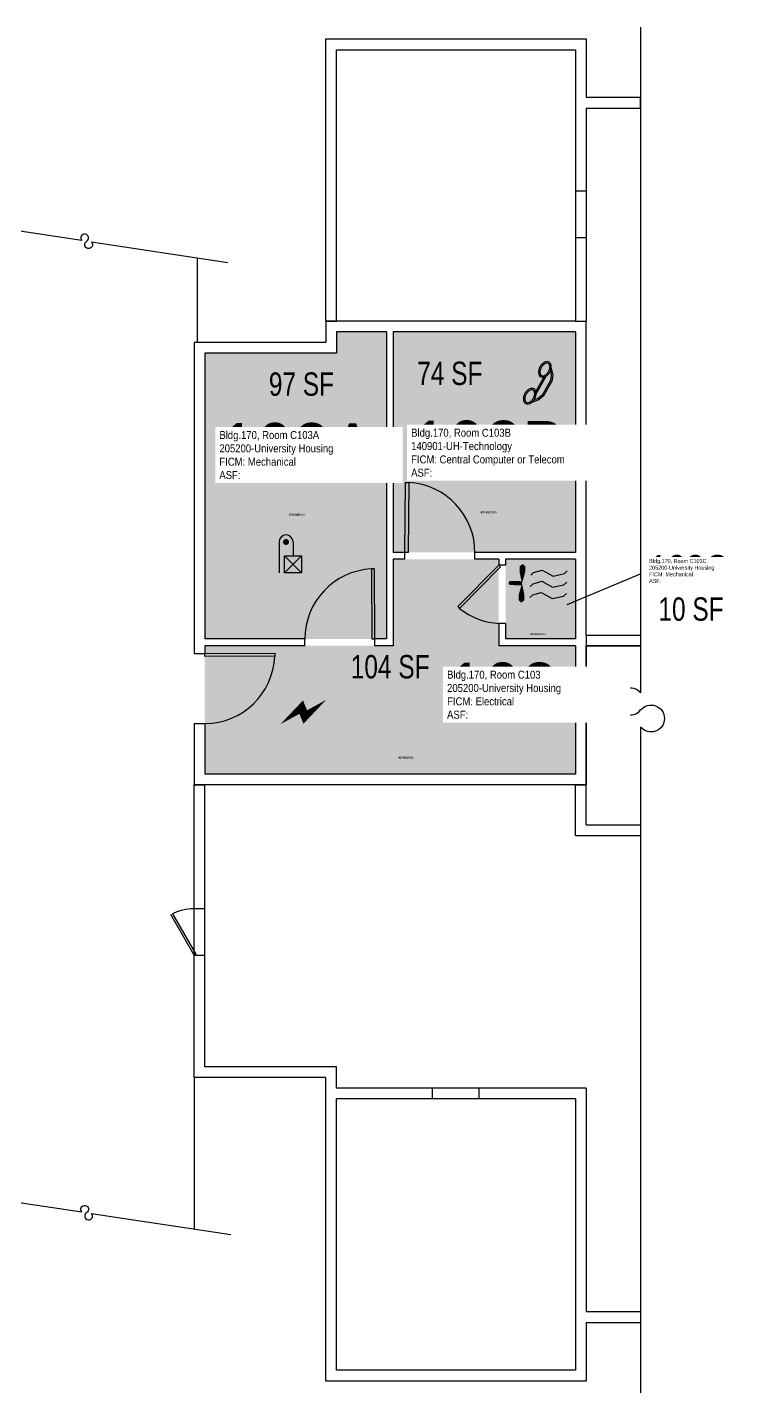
# Model space of a CAD drawing. Header units: inches. Extents: x -54 to 995, y -58 to 644.
# Drawn here: x 628 to 995, y -58 to 644 of the extents above; entities that cross this region are included whole.
import ezdxf
from ezdxf.enums import TextEntityAlignment as Align

# ---------------------------------------------------------------- set-up
doc = ezdxf.new("R2010")
doc.units = ezdxf.units.IN
doc.header["$LTSCALE"] = 10
doc.header["$MEASUREMENT"] = 0
doc.layers.get('0').update_dxf_attribs({"linetype": 'CONTINUOUS'})
for name, color, linetype in [('A-DOOR', 2, 'CONTINUOUS'), ('A-IDEN-ICON', 4, 'CONTINUOUS'), ('A-IDEN-RNUM', 7, 'CONTINUOUS'), ('A-IDEN-SNUM', 4, 'CONTINUOUS'), ('A-IDEN-VNUM', 4, 'CONTINUOUS'), ('A-SITE', 3, 'CONTINUOUS'), ('A-WALL', 5, 'CONTINUOUS'), ('AREA-TEXT', 3, 'CONTINUOUS'), ('Rooms-Category-Color', 7, 'CONTINUOUS'), ('Rooms-College-Color', 7, 'CONTINUOUS'), ('Rooms-Department-Color', 7, 'CONTINUOUS'), ('Rooms-Division-Color', 7, 'CONTINUOUS'), ('Rooms-Information', 7, 'CONTINUOUS')]:
    doc.layers.add(name, color=color, linetype=linetype)
doc.styles.add('CP_AREA', font='arial.ttf', dxfattribs={"height": 15})
doc.styles.add('CP_ROOMSNUMBER', font='arial.ttf', dxfattribs={"height": 1})
doc.styles.add('CP_ROOMVNUMBER', font='arial.ttf', dxfattribs={"width": 0.85, "height": 0.075})

# ---------------------------------------------------------------- blocks, each defined once
blk = doc.blocks.new('CPELECT')
blk.add_lwpolyline([(0.0623, 0.0629, 0, 0.03, 0), (0.0105, -0.0168, 0.03, 0.03, 0), (-0.0105, 0.0068, 0.03, 0, 0), (-0.0623, -0.0729, 0.03, 0, 0)], format="xyseb")
blk = doc.blocks.new('CPPHONE')
at = {"color": 0, "linetype": 'ByBlock'}
for p, q in [((0.0096, 0.0252), (-0.0196, -0.0252)), ((0.0169, 0.0279), (-0.0182, -0.0329))]:
    blk.add_line(p, q, dxfattribs=at)
for points in [[(0.0364, 0.0572), (0.0417, 0.0308), (0.0382, 0.0108), (0.0082, -0.0411), (-0.0083, -0.0558), (-0.0338, -0.0645)], [(0.0334, 0.047), (0.0366, 0.0307), (0.0334, 0.0126), (0.0043, -0.0379), (-0.0109, -0.0514), (-0.0265, -0.0567)]]:
    blk.add_lwpolyline(points, dxfattribs=at)
for points in [[(0.0288, 0.0786, 0.139889), (0.0216, 0.0804, 0.107118), (0.0122, 0.0781, 0.079812), (0.0039, 0.0722, 0.067459), (-0.0035, 0.0626, 0.067459), (-0.008, 0.0515, 0.079812), (-0.009, 0.0413, 0.107118), (-0.0064, 0.032, 0.139889), (-0.0012, 0.0267, 0.139889), (0.0061, 0.0248, 0.107118), (0.0155, 0.0272, 0.079812), (0.0238, 0.0331, 0.067459), (0.0312, 0.0426, 0.067459), (0.0357, 0.0538, 0.079812), (0.0367, 0.0639, 0.107118), (0.034, 0.0732, 0.139889)], [(0.0263, 0.0743, 0.139889), (0.0218, 0.0754, 0.107118), (0.0144, 0.0736, 0.079812), (0.0074, 0.0686, 0.067459), (0.0008, 0.0601, 0.067459), (-0.0032, 0.0502, 0.079812), (-0.004, 0.0417, 0.107118), (-0.0019, 0.0344, 0.139889), (0.0013, 0.031, 0.139889), (0.0059, 0.0298, 0.107118), (0.0133, 0.0317, 0.079812), (0.0203, 0.0367, 0.067459), (0.0268, 0.0451, 0.067459), (0.0309, 0.055, 0.079812), (0.0317, 0.0636, 0.107118), (0.0296, 0.0709, 0.139889)], [(-0.0262, -0.0167, 0.139889), (-0.0334, -0.0148, 0.107118), (-0.0428, -0.0172, 0.079812), (-0.0511, -0.0231, 0.067459), (-0.0585, -0.0326, 0.067459), (-0.063, -0.0438, 0.079812), (-0.064, -0.0539, 0.107118), (-0.0614, -0.0632, 0.139889), (-0.0562, -0.0686, 0.139889), (-0.0489, -0.0704, 0.107118), (-0.0395, -0.0681, 0.079812), (-0.0312, -0.0622, 0.067459), (-0.0238, -0.0526, 0.067459), (-0.0193, -0.0415, 0.079812), (-0.0183, -0.0313, 0.107118), (-0.021, -0.022, 0.139889)], [(-0.0287, -0.021, 0.139889), (-0.0332, -0.0198, 0.107118), (-0.0406, -0.0217, 0.079812), (-0.0476, -0.0267, 0.067459), (-0.0542, -0.0351, 0.067459), (-0.0582, -0.045, 0.079812), (-0.059, -0.0536, 0.107118), (-0.0569, -0.0609, 0.139889), (-0.0537, -0.0643, 0.139889), (-0.0491, -0.0654, 0.107118), (-0.0417, -0.0636, 0.079812), (-0.0347, -0.0586, 0.067459), (-0.0282, -0.0501, 0.067459), (-0.0241, -0.0402, 0.079812), (-0.0233, -0.0317, 0.107118), (-0.0254, -0.0244, 0.139889)]]:
    blk.add_lwpolyline(points, format="xyb", close=True, dxfattribs=at)
blk = doc.blocks.new('CPELEV')
at = {"color": 0, "linetype": 'ByBlock'}
for p, q in [((-0.035, 0.03), (-0.035, -0.08)), ((0.015, 0.03), (0.015, -0.02)), ((-0.015, -0.08), (-0.015, -0.02)), ((-0.015, -0.02), (0.045, -0.02)), ((-0.015, -0.08), (0.045, -0.02)), ((0.045, -0.08), (-0.015, -0.02)), ((0.045, -0.02), (0.045, -0.08)), ((0.045, -0.08), (-0.015, -0.08))]:
    blk.add_line(p, q, dxfattribs=at)
at = {"color": 0, "linetype": 'ByBlock', "const_width": 0.0106}
blk.add_lwpolyline([(-0.0153, 0.03, 1), (-0.0047, 0.03, 1)], format="xyb", close=True, dxfattribs=at)
at = {"color": 0, "linetype": 'ByBlock'}
blk.add_arc((-0.01, 0.03), 0.025, 0, 180, dxfattribs=at)
blk = doc.blocks.new('CPMECH')
at = {"color": 0, "linetype": 'ByBlock'}
for p, q in [((0.005, 0.025), (0.015, 0.035)), ((0.015, 0.035), (0.045, 0.045)), ((0.015, -0.005), (0.045, 0.005)), ((0.045, 0.045), (0.085, 0.025)), ((0.045, 0.005), (0.085, -0.015)), ((0.085, 0.025), (0.125, 0.035)), ((0.125, 0.035), (0.135, 0.045)), ((0.125, -0.005), (0.135, 0.005)), ((0.005, -0.015), (0.015, -0.005)), ((0.005, -0.055), (0.015, -0.045)), ((0.015, -0.045), (0.045, -0.035)), ((0.045, -0.035), (0.085, -0.055)), ((0.085, -0.015), (0.125, -0.005)), ((0.085, -0.055), (0.125, -0.045)), ((0.125, -0.045), (0.135, -0.035))]:
    blk.add_line(p, q, dxfattribs=at)
for points in [[(-0.025, -0.005, 0, 0.02, 0), (-0.025, 0.035, 0.02, 0.02, 0), (-0.025, 0.055, 0.02, 0, 0), (-0.025, 0.065, 0, 0, 0)], [(-0.025, -0.005, 0, 0.02, 0), (-0.025, -0.045, 0.02, 0.02, 0), (-0.025, -0.065, 0.02, 0, 0), (-0.025, -0.075, 0, 0, 0)]]:
    blk.add_lwpolyline(points, format="xyseb", dxfattribs=at)
at = {"color": 0, "linetype": 'ByBlock', "const_width": 0.015}
blk.add_lwpolyline([(-0.025, -0.005), (-0.065, -0.005)], dxfattribs=at)
at = {"color": 0, "linetype": 'ByBlock', "const_width": 0.0075}
blk.add_lwpolyline([(-0.0682, -0.0069, 1), (-0.0618, -0.0031, 1)], format="xyb", close=True, dxfattribs=at)

msp = doc.modelspace()

# ---------------------------------------------------------------- hatches: boundary and pattern name
at = {"layer": 'Rooms-Category-Color', "true_color": 0xadadad}
for points in [[(813.25, 329.52), (719.75, 329.52), (719.75, 476.5), (787.5, 476.5), (787.5, 487.5), (813.25, 487.5)], [(719.75, 326.02), (719.75, 260), (910.5, 260), (910.5, 326.02), (871, 326.02), (871, 370.52), (816.75, 370.52), (816.75, 326.02)], [(874.5, 329.52), (874.5, 370.52), (910.5, 370.52), (910.5, 329.52)]]:
    msp.add_hatch(color=253, dxfattribs=at).paths.add_polyline_path(points)
at = {"layer": 'Rooms-Category-Color', "true_color": 0xe3c5e1}
msp.add_hatch(color=254, dxfattribs=at).paths.add_polyline_path([(816.75, 374.02), (910.5, 374.02), (910.5, 487.5), (816.75, 487.5)])
at = {"layer": 'Rooms-College-Color', "true_color": 0xadadad}
for points in [[(813.25, 329.52), (719.75, 329.52), (719.75, 476.5), (787.5, 476.5), (787.5, 487.5), (813.25, 487.5)], [(816.75, 374.02), (910.5, 374.02), (910.5, 487.5), (816.75, 487.5)], [(719.75, 326.02), (719.75, 260), (910.5, 260), (910.5, 326.02), (871, 326.02), (871, 370.52), (816.75, 370.52), (816.75, 326.02)], [(874.5, 329.52), (874.5, 370.52), (910.5, 370.52), (910.5, 329.52)]]:
    msp.add_hatch(color=253, dxfattribs=at).paths.add_polyline_path(points)
at = {"layer": 'Rooms-Department-Color', "true_color": 0xacacac}
for points in [[(813.25, 329.52), (719.75, 329.52), (719.75, 476.5), (787.5, 476.5), (787.5, 487.5), (813.25, 487.5)], [(719.75, 326.02), (719.75, 260), (910.5, 260), (910.5, 326.02), (871, 326.02), (871, 370.52), (816.75, 370.52), (816.75, 326.02)], [(874.5, 329.52), (874.5, 370.52), (910.5, 370.52), (910.5, 329.52)]]:
    msp.add_hatch(color=253, dxfattribs=at).paths.add_polyline_path(points)
at = {"layer": 'Rooms-Department-Color', "true_color": 0x604aed}
msp.add_hatch(color=173, dxfattribs=at).paths.add_polyline_path([(816.75, 374.02), (910.5, 374.02), (910.5, 487.5), (816.75, 487.5)])
at = {"layer": 'Rooms-Division-Color', "true_color": 0xadadad}
for points in [[(813.25, 329.52), (719.75, 329.52), (719.75, 476.5), (787.5, 476.5), (787.5, 487.5), (813.25, 487.5)], [(719.75, 326.02), (719.75, 260), (910.5, 260), (910.5, 326.02), (871, 326.02), (871, 370.52), (816.75, 370.52), (816.75, 326.02)], [(874.5, 329.52), (874.5, 370.52), (910.5, 370.52), (910.5, 329.52)]]:
    msp.add_hatch(color=253, dxfattribs=at).paths.add_polyline_path(points)
at = {"layer": 'Rooms-Division-Color', "true_color": 0x604aed}
msp.add_hatch(color=173, dxfattribs=at).paths.add_polyline_path([(816.75, 374.02), (910.5, 374.02), (910.5, 487.5), (816.75, 487.5)])

# ---------------------------------------------------------------- linework, layer by layer
at = {"layer": 'A-DOOR', "extrusion": (1.53618e-13, -0.000261203, -1)}
for p, q in [((714.25, 167), (702.25, 187.78)), ((703.12, 188.28), (715.12, 167.5))]:
    msp.add_line(p, q, dxfattribs=at)
at = {"layer": 'A-DOOR'}
for points in [[(824.34, 374.01), (822.75, 374.02), (823.09, 410.02), (824.68, 410.01)], [(805.66, 329.51), (807.25, 329.52), (807.05, 365.52), (805.46, 365.51)], [(871.94, 366.59), (871, 367.52), (849.91, 346.19), (850.85, 345.26)], [(719.76, 320.43), (719.75, 322.02), (755.75, 322.23), (755.76, 320.64)]]:
    msp.add_lwpolyline(points, close=True, dxfattribs=at)
for centre, radius, start, end in [((822.69, 374), 36.06, 359.53355, 86.84034), ((807.31, 329.5), 36.06, 92.94432, 180.25112), ((872.87, 372.56), 35.08, 231.10542, 267.21738), ((719.73, 322.08), 36.06, 270.40133, 357.70813)]:
    msp.add_arc(centre, radius, start, end, dxfattribs=at)
at = {"layer": 'A-DOOR', "extrusion": (1.53618e-13, -0.000261203, -1)}
msp.add_arc((-714.3, 166.6, -0.04), 24.4, 62.71183, 89.87632, dxfattribs=at)
at = {"layer": 'A-IDEN-VNUM'}
msp.add_line((943.72, 362.89), (906.02, 346.99), dxfattribs=at)
at = {"layer": 'A-SITE', "extrusion": (-0.000486528, -0.002907, 0.999996)}
msp.add_line((716, 482), (716, 525.36), dxfattribs=at)
at = {"layer": 'A-SITE', "extrusion": (0.000486528, 0.002907, 0.999996)}
msp.add_line((714.25, 104), (714.25, 25.97), dxfattribs=at)
at = {"layer": 'A-SITE'}
for points in [[(731.71, 522.99), (661.49, 533.57, -2.83736), (659, 533.95, 2.83736), (656.51, 534.32), (584.77, 545.13)], [(586.29, 45.51), (656.51, 34.93, -2.83736), (659, 34.55, 2.83736), (661.49, 34.18), (733.23, 23.37)]]:
    msp.add_lwpolyline(points, format="xyb", dxfattribs=at)
at = {"layer": 'A-WALL'}
for p, q in [((782, 638), (916, 638)), ((782, 493), (782, 638)), ((787.5, 632.5), (910.5, 632.5)), ((787.5, 493), (787.5, 632.5)), ((910.5, 632.5), (910.5, 608)), ((916, 638), (916, 608)), ((910.5, 608), (910.5, 493)), ((916, 608), (943.95, 608)), ((943.95, 602.5), (943.95, 608)), ((916, 602.5), (916, 493)), ((916, 602.5), (943.95, 602.5)), ((916, 559.75), (910.5, 559.75)), ((916, 535.75), (910.5, 535.75)), ((787.5, 493), (782, 493)), ((782, 493), (782, 482)), ((787.5, 493), (782, 493)), ((782, 493), (787.5, 493)), ((910.5, 493), (787.5, 493)), ((910.5, 493), (916, 493)), ((910.5, 493), (916, 493)), ((916, 331.5), (916, 493)), ((787.5, 487.5), (787.5, 476.5)), ((813.25, 487.5), (787.5, 487.5)), ((813.25, 487.5), (813.25, 329.52)), ((910.5, 487.5), (816.75, 487.5)), ((816.75, 487.5), (816.75, 374.02)), ((910.5, 487.5), (910.5, 374.02)), ((782, 482), (714.25, 482)), ((714.25, 482), (714.25, 322.02)), ((787.5, 476.5), (719.75, 476.5)), ((719.75, 476.5), (719.75, 329.52)), ((822.75, 374.02), (816.75, 374.02)), ((822.75, 370.52), (822.75, 374.02)), ((910.5, 374.02), (858.75, 374.02)), ((858.75, 370.52), (858.75, 374.02)), ((822.75, 370.52), (816.75, 370.52)), ((816.75, 370.52), (816.75, 326.02)), ((871, 370.52), (858.75, 370.52)), ((871, 370.52), (871, 367.52)), ((874.5, 367.52), (871, 367.52)), ((874.5, 370.52), (874.5, 367.52)), ((910.5, 370.52), (874.5, 370.52)), ((910.5, 370.52), (910.5, 329.52)), ((871, 337.52), (871, 326.02)), ((874.5, 337.52), (871, 337.52)), ((874.5, 337.52), (874.5, 329.52)), ((714.25, 332), (714.25, 326)), ((916, 331.5), (916, 326)), ((916, 331.5), (916, 326)), ((916, 331.5), (943.95, 331.5)), ((771.25, 329.52), (719.75, 329.52)), ((719.75, 326.02), (719.75, 322.02)), ((771.25, 326.02), (719.75, 326.02)), ((771.25, 326.02), (771.25, 329.52)), ((807.25, 326.02), (807.25, 329.52)), ((813.25, 329.52), (807.25, 329.52)), ((816.75, 326.02), (807.25, 326.02)), ((910.5, 326.02), (871, 326.02)), ((910.5, 329.52), (874.5, 329.52)), ((910.5, 326.02), (910.5, 260)), ((916, 254.5), (916, 326)), ((916, 326), (943.95, 326)), ((943.95, 326), (916, 326)), ((916, 326), (916, 254.5)), ((714.25, 322.02), (719.75, 322.02)), ((714.25, 286.02), (719.75, 286.02)), ((714.25, 286.02), (714.25, 254.5)), ((719.75, 286.02), (719.75, 260)), ((714.25, 260), (714.25, 254)), ((910.5, 260), (719.75, 260)), ((719.75, 254.5), (714.25, 254.5)), ((714.25, 254.5), (719.75, 254.5)), ((714.25, 104), (714.25, 254.5)), ((910.5, 254.5), (719.75, 254.5)), ((719.75, 109.5), (719.75, 254.5)), ((916, 254.5), (910.5, 254.5)), ((910.5, 254.5), (916, 254.5)), ((910.5, 228.5), (910.5, 254.5)), ((916, 234), (916, 254.5)), ((916, 234), (943.95, 234)), ((916, 234), (943.95, 234)), ((943.95, 234), (943.95, 228.5)), ((943.95, 234), (943.95, 228.5)), ((910.5, 228.5), (943.95, 228.5)), ((714.25, 191), (719.75, 191)), ((714.25, 167), (719.75, 167)), ((787.5, 109.5), (719.75, 109.5)), ((787.5, 98.5), (787.5, 109.5)), ((782, 104), (714.25, 104)), ((782, -52), (782, 104)), ((916, 98.5), (787.5, 98.5)), ((837, 93), (837, 98.5)), ((861, 93), (861, 98.5)), ((916, 98.5), (916, -16.5)), ((787.5, -46.5), (787.5, 93)), ((910.5, 93), (787.5, 93)), ((910.5, 93), (910.5, -22)), ((943.95, -16.5), (916, -16.5)), ((910.5, -22), (910.5, -46.5)), ((916, -22), (916, -52)), ((943.95, -22), (916, -22)), ((910.5, -46.5), (787.5, -46.5)), ((916, -52), (782, -52))]:
    msp.add_line(p, q, dxfattribs=at)
at = {"layer": 'A-WALL', "extrusion": (1.53618e-13, -0.000261203, -1)}
msp.add_line((715.12, 167.5), (714.25, 167), dxfattribs=at)
at = {"layer": 'A-WALL'}
msp.add_lwpolyline([(943.95, 644), (943.95, 301.76, 2.802622), (943.95, 293, -2.802622), (943.95, 284.24), (943.95, -58)], format="xyb", dxfattribs=at)

# ---------------------------------------------------------------- block references
at = {"layer": 'A-IDEN-ICON'}
for name, p, xscale, yscale, zscale, rotation in [('CPPHONE', (892.8, 460.49), 143.9999999995603, 143.9999999995603, 143.9999999995603, 0.4679273276868365), ('CPELEV', (763.01, 375.07), 144.0000000046032, 144.0000000046032, 144.0000000046032, 0.02177382359116515), ('CPMECH', (886.57, 358.71), 144.000000004307, 144.000000004307, 144.000000004307, 357.9336909413853), ('CPELECT', (770.67, 292.62), 144.000000002569, 144.000000002569, 144.000000002569, 340.4999999933736)]:
    msp.add_blockref(name, p, dxfattribs=dict(at, xscale=xscale, yscale=yscale, zscale=zscale, rotation=rotation))

# ---------------------------------------------------------------- texts
at = {"layer": 'A-IDEN-RNUM', "style": 'CP_ROOMSNUMBER'}
for s, p in [('0103-A0', (763, 392.89)), ('0103-B0', (861.65, 394.07)), ('0103-C0', (887.18, 331.62)), ('0103-00', (819.34, 268.02))]:
    msp.add_text(s, height=1, rotation=359.98, dxfattribs=at).set_placement(p)
at = {"layer": 'A-IDEN-SNUM', "style": 'CP_ROOMSNUMBER'}
for s, p in [('1700C103A0', (763, 392.89)), ('1700C103B0', (861.65, 394.07)), ('1700C103C0', (887.18, 331.62)), ('1700C10300', (819.34, 268.02))]:
    msp.add_text(s, height=1, rotation=359.98, dxfattribs=at).set_placement(p)
at = {"layer": 'A-IDEN-VNUM', "style": 'CP_ROOMVNUMBER', "width": 0.85}
for s, height, p in [('103A', 28.8, (727.29, 411.69)), ('103B', 28.8, (825.93, 412.88)), ('103C', 14.4, (948.33, 358.29)), ('103', 28.8, (844.42, 288.49))]:
    msp.add_text(s, height=height, rotation=359.97609, dxfattribs=at).set_placement(p)
at = {"layer": 'AREA-TEXT', "style": 'CP_AREA', "width": 0.75}
for s, p in [('74 SF', (845.83, 466.09)), ('97 SF', (769.51, 460.56)), ('10 SF', (969.89, 344.9)), ('104 SF', (815.13, 315.26))]:
    msp.add_text(s, height=12, dxfattribs=at).set_placement(p, align=Align.MIDDLE_CENTER)

# ---------------------------------------------------------------- next in the draw order: texts
at = {"layer": 'Rooms-Information', "attachment_point": 7, "rotation": 359.97609, "style": 'CP_ROOMVNUMBER', "bg_fill": 3, "box_fill_scale": 1.5, "bg_fill_color": 256, "bg_fill_true_color": 13158600, "bg_fill_transparency": 0}
for s, insert, char_height, width in [('Bldg.170, Room C103B^M^J140901-UH-Technology^M^JFICM: Central Computer or Telecom^M^JASF: ', (825.93, 412.88), 4.1143, 92.16), ('Bldg.170, Room C103C^M^J205200-University Housing^M^JFICM: Mechanical^M^JASF: ', (948.33, 358.29), 2.0571, 46.08), ('Bldg.170, Room C103^M^J205200-University Housing^M^JFICM: Electrical^M^JASF: ', (844.42, 288.49), 4.1143, 92.16)]:
    msp.add_mtext(s, dxfattribs=dict(at, insert=insert, char_height=char_height, width=width))

# ---------------------------------------------------------------- next in the draw order: texts
at = {"layer": 'Rooms-Information', "insert": (727.29, 411.69), "char_height": 4.1143, "width": 92.16, "attachment_point": 7, "rotation": 359.97609, "style": 'CP_ROOMVNUMBER', "bg_fill": 3, "box_fill_scale": 1.5, "bg_fill_color": 256, "bg_fill_true_color": 13158600, "bg_fill_transparency": 0}
msp.add_mtext('Bldg.170, Room C103A^M^J205200-University Housing^M^JFICM: Mechanical^M^JASF: ', dxfattribs=at)

doc.saveas('drawing.dxf')
